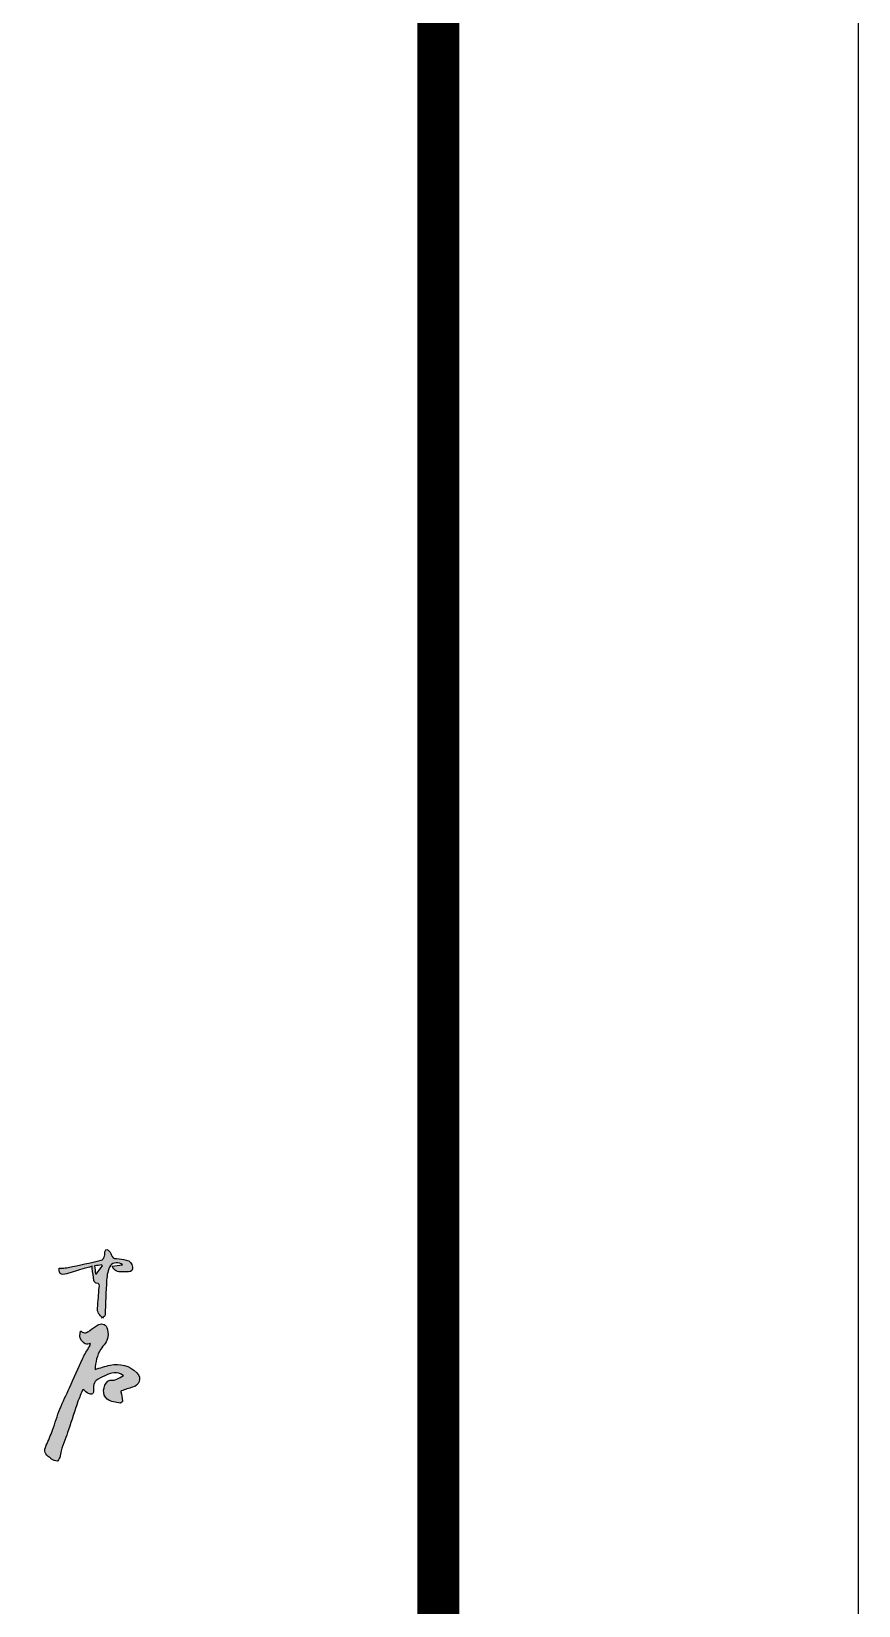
# Model space of a CAD drawing. Extents: x -266287 to 275962, y -324567 to 363765.
# Drawn here: x -138434 to -136465, y 208309 to 212055 of the extents above; entities that cross this region are included whole.
import ezdxf

# ---------------------------------------------------------------- set-up
doc = ezdxf.new("R2010")
doc.units = 0
doc.header["$LTSCALE"] = 1000
doc.layers.get('0').update_dxf_attribs({"linetype": 'CONTINUOUS'})
doc.layers.add('PUB_TITLE', color=4, linetype='CONTINUOUS')

msp = doc.modelspace()

# ---------------------------------------------------------------- hatches: boundary and pattern name
h = msp.add_hatch(color=256)
edge = h.paths.add_edge_path()
edge.add_spline(control_points=[(-138208.19809, 209131.29186), (-138215.75577, 209132.90675), (-138223.50723, 209134.78002), (-138231.12951, 209134.6293)], knot_values=[18, 18, 18, 18, 19, 19, 19, 19], degree=3, periodic=0)
edge.add_spline(control_points=[(-138231.12951, 209134.6293), (-138238.73025, 209134.47857), (-138241.96003, 209136.91167), (-138243.7687, 209144.14637)], knot_values=[17, 17, 17, 17, 18, 18, 18, 18], degree=3, periodic=0)
edge.add_spline(control_points=[(-138243.7687, 209144.14637), (-138244.7807, 209148.06517), (-138248.24733, 209151.76865), (-138251.49864, 209154.48166)], knot_values=[16, 16, 16, 16, 17, 17, 17, 17], degree=3, periodic=0)
edge.add_spline(control_points=[(-138251.49864, 209154.48166), (-138255.50356, 209157.79756), (-138258.3027, 209155.94582), (-138258.86253, 209150.77818)], knot_values=[15, 15, 15, 15, 16, 16, 16, 16], degree=3, periodic=0)
edge.add_spline(control_points=[(-138258.86253, 209150.77818), (-138259.3147, 209146.10577), (-138259.65921, 209141.28264), (-138261.23103, 209136.95474)], knot_values=[14, 14, 14, 14, 15, 15, 15, 15], degree=3, periodic=0)
edge.add_spline(control_points=[(-138261.23103, 209136.95474), (-138262.13537, 209134.41398), (-138265.10676, 209131.48565), (-138267.64752, 209130.88275)], knot_values=[13, 13, 13, 13, 14, 14, 14, 14], degree=3, periodic=0)
edge.add_spline(control_points=[(-138267.64752, 209130.88275), (-138293.76565, 209124.76771), (-138319.99144, 209119.04024), (-138346.23876, 209113.3989)], knot_values=[12, 12, 12, 12, 13, 13, 13, 13], degree=3, periodic=0)
edge.add_spline(control_points=[(-138346.23876, 209113.3989), (-138351.01883, 209112.40843), (-138355.99269, 209112.25771), (-138360.90195, 209111.8486)], knot_values=[11, 11, 11, 11, 12, 12, 12, 12], degree=3, periodic=0)
edge.add_spline(control_points=[(-138360.90195, 209111.8486), (-138363.22739, 209111.63328), (-138365.57436, 209111.76248), (-138367.92133, 209111.76248)], knot_values=[10, 10, 10, 10, 11, 11, 11, 11], degree=3, periodic=0)
edge.add_spline(control_points=[(-138367.92133, 209111.76248), (-138367.79214, 209108.85568), (-138368.3089, 209105.73356), (-138367.4261, 209103.10667)], knot_values=[9, 9, 9, 9, 10, 10, 10, 10], degree=3, periodic=0)
edge.add_spline(control_points=[(-138367.4261, 209103.10667), (-138365.38057, 209096.99163), (-138360.36365, 209095.78584), (-138354.80844, 209097.35767)], knot_values=[8, 8, 8, 8, 9, 9, 9, 9], degree=3, periodic=0)
edge.add_spline(control_points=[(-138354.80844, 209097.35767), (-138341.22184, 209101.21187), (-138327.72137, 209105.34598), (-138314.17784, 209109.35091)], knot_values=[7, 7, 7, 7, 8, 8, 8, 8], degree=3, periodic=0)
edge.add_spline(control_points=[(-138314.17784, 209109.35091), (-138306.21106, 209111.69788), (-138298.24427, 209114.02332), (-138289.7392, 209116.52101)], knot_values=[6, 6, 6, 6, 7, 7, 7, 7], degree=3, periodic=0)
edge.add_spline(control_points=[(-138289.7392, 209116.52101), (-138289.39469, 209113.78647), (-138289.28703, 209112.68834), (-138289.11477, 209111.54716)], knot_values=[5, 5, 5, 5, 6, 6, 6, 6], degree=3, periodic=0)
edge.add_spline(control_points=[(-138289.11477, 209111.54716), (-138287.84439, 209101.81476), (-138286.85393, 209091.97471), (-138285.04525, 209082.32844)], knot_values=[4, 4, 4, 4, 5, 5, 5, 5], degree=3, periodic=0)
edge.add_spline(control_points=[(-138285.04525, 209082.32844), (-138284.59308, 209079.85228), (-138281.32024, 209075.89042), (-138279.64076, 209076.06267)], knot_values=[3, 3, 3, 3, 4, 4, 4, 4], degree=3, periodic=0)
edge.add_spline(control_points=[(-138279.64076, 209076.06267), (-138270.85577, 209076.83782), (-138272.12614, 209071.49792), (-138272.62138, 209066.15802)], knot_values=[2, 2, 2, 2, 3, 3, 3, 3], degree=3, periodic=0)
edge.add_spline(control_points=[(-138272.62138, 209066.15802), (-138274.02095, 209049.75076), (-138274.94682, 209033.30043), (-138276.90621, 209016.97929)], knot_values=[1, 1, 1, 1, 2, 2, 2, 2], degree=3, periodic=0)
edge.add_spline(control_points=[(-138276.90621, 209016.97929), (-138278.112, 209006.85932), (-138271.84623, 209001.15338), (-138264.69766, 208993.01434)], knot_values=[0, 0, 0, 0, 1, 1, 1, 1], degree=3, periodic=0)
edge.add_spline(control_points=[(-138264.69766, 208993.01434), (-138262.41528, 208995.70582), (-138258.92712, 208997.90207), (-138258.79793, 209000.27057)], knot_values=[27, 27, 27, 27, 28, 28, 28, 28], degree=3, periodic=0)
edge.add_spline(control_points=[(-138258.79793, 209000.27057), (-138257.31223, 209027.96053), (-138256.90313, 209055.73661), (-138254.9222, 209083.4481)], knot_values=[26, 26, 26, 26, 27, 27, 27, 27], degree=3, periodic=0)
edge.add_spline(control_points=[(-138254.9222, 209083.4481), (-138254.08246, 209095.39827), (-138252.23072, 209107.60683), (-138245.57738, 209118.35122)], knot_values=[25, 25, 25, 25, 26, 26, 26, 26], degree=3, periodic=0)
edge.add_spline(control_points=[(-138245.57738, 209118.35122), (-138241.01263, 209125.75818), (-138224.71302, 209127.60991), (-138217.28453, 209120.1599)], knot_values=[24, 24, 24, 24, 25, 25, 25, 25], degree=3, periodic=0)
edge.add_spline(control_points=[(-138217.28453, 209120.1599), (-138225.9188, 209119.0833), (-138233.77793, 209118.07131), (-138241.8093, 209117.05931)], knot_values=[23, 23, 23, 23, 24, 24, 24, 24], degree=3, periodic=0)
edge.add_spline(control_points=[(-138241.8093, 209117.05931), (-138236.92158, 209106.035), (-138228.97632, 209102.07314), (-138218.08121, 209102.95595)], knot_values=[22, 22, 22, 22, 23, 23, 23, 23], degree=3, periodic=0)
edge.add_spline(control_points=[(-138218.08121, 209102.95595), (-138212.9351, 209103.36505), (-138207.72439, 209103.02055), (-138202.55675, 209103.02055)], knot_values=[21, 21, 21, 21, 22, 22, 22, 22], degree=3, periodic=0)
edge.add_spline(control_points=[(-138202.55675, 209103.02055), (-138196.0326, 209102.97748), (-138191.81236, 209108.059), (-138193.03967, 209114.58315)], knot_values=[20, 20, 20, 20, 21, 21, 21, 21], degree=3, periodic=0)
edge.add_spline(control_points=[(-138193.03967, 209114.58315), (-138194.67609, 209123.23895), (-138199.43463, 209129.35399), (-138208.19809, 209131.29186)], knot_values=[19, 19, 19, 19, 20, 20, 20, 20], degree=3, periodic=0)
edge = h.paths.add_edge_path(flags=16)
edge.add_spline(control_points=[(-138266.78625, 209119.64313), (-138266.22642, 209118.95411), (-138265.66659, 209118.28662), (-138265.12829, 209117.61914)], knot_values=[3, 3, 3, 3, 4, 4, 4, 4], degree=3, periodic=0)
edge.add_spline(control_points=[(-138265.12829, 209117.61914), (-138269.82224, 209111.11652), (-138274.53771, 209104.6139), (-138279.25319, 209098.13282)], knot_values=[2, 2, 2, 2, 3, 3, 3, 3], degree=3, periodic=0)
edge.add_spline(control_points=[(-138279.25319, 209098.13282), (-138280.0068, 209098.3266), (-138280.76042, 209098.54192), (-138281.51403, 209098.75724)], knot_values=[1, 1, 1, 1, 2, 2, 2, 2], degree=3, periodic=0)
edge.add_spline(control_points=[(-138281.51403, 209098.75724), (-138282.15999, 209104.80769), (-138282.80594, 209110.85814), (-138283.51649, 209117.64067)], knot_values=[0, 0, 0, 0, 1, 1, 1, 1], degree=3, periodic=0)
edge.add_spline(control_points=[(-138283.51649, 209117.64067), (-138277.5737, 209118.32969), (-138272.19074, 209118.97564), (-138266.78625, 209119.64313)], knot_values=[4, 4, 4, 4, 5, 5, 5, 5], degree=3, periodic=0)
edge = h.paths.add_edge_path()
edge.add_spline(control_points=[(-138282.56909, 208871.03643), (-138281.53556, 208888.21884), (-138278.21966, 208904.53998), (-138268.81024, 208919.05245)], knot_values=[8, 8, 8, 8, 9, 9, 9, 9], degree=3, periodic=0)
edge.add_spline(control_points=[(-138268.81024, 208919.05245), (-138262.6306, 208928.61259), (-138252.89821, 208936.42865), (-138251.90774, 208948.50801)], knot_values=[7, 7, 7, 7, 8, 8, 8, 8], degree=3, periodic=0)
edge.add_spline(control_points=[(-138251.90774, 208948.50801), (-138251.30485, 208955.91497), (-138251.71395, 208964.1832), (-138254.49156, 208970.90113)], knot_values=[6, 6, 6, 6, 7, 7, 7, 7], degree=3, periodic=0)
edge.add_spline(control_points=[(-138254.49156, 208970.90113), (-138258.21657, 208979.72919), (-138268.63799, 208981.45174), (-138276.66936, 208976.17644)], knot_values=[5, 5, 5, 5, 6, 6, 6, 6], degree=3, periodic=0)
edge.add_spline(control_points=[(-138276.66936, 208976.17644), (-138282.93513, 208972.02079), (-138289.09324, 208967.62829), (-138295.18675, 208963.21426)], knot_values=[4, 4, 4, 4, 5, 5, 5, 5], degree=3, periodic=0)
edge.add_spline(control_points=[(-138295.18675, 208963.21426), (-138301.79703, 208958.45573), (-138308.40731, 208954.9891), (-138315.79273, 208961.77163)], knot_values=[3, 3, 3, 3, 4, 4, 4, 4], degree=3, periodic=0)
edge.add_spline(control_points=[(-138315.79273, 208961.77163), (-138316.00805, 208961.98695), (-138316.67554, 208961.72857), (-138317.17077, 208961.6855)], knot_values=[2, 2, 2, 2, 3, 3, 3, 3], degree=3, periodic=0)
edge.add_spline(control_points=[(-138317.17077, 208961.6855), (-138318.29042, 208954.27855), (-138320.72352, 208947.58214), (-138314.69461, 208939.9814)], knot_values=[1, 1, 1, 1, 2, 2, 2, 2], degree=3, periodic=0)
edge.add_spline(control_points=[(-138314.69461, 208939.9814), (-138308.96713, 208932.78976), (-138303.69183, 208928.87097), (-138292.9905, 208932.53138)], knot_values=[0, 0, 0, 0, 1, 1, 1, 1], degree=3, periodic=0)
edge.add_spline(control_points=[(-138292.9905, 208932.53138), (-138294.41161, 208928.80637), (-138294.84224, 208926.97617), (-138295.74658, 208925.42587)], knot_values=[40, 40, 40, 40, 41, 41, 41, 41], degree=3, periodic=0)
edge.add_spline(control_points=[(-138295.74658, 208925.42587), (-138301.10801, 208916.14565), (-138307.30918, 208907.25299), (-138311.83087, 208897.60673)], knot_values=[39, 39, 39, 39, 40, 40, 40, 40], degree=3, periodic=0)
edge.add_spline(control_points=[(-138311.83087, 208897.60673), (-138322.72598, 208874.43846), (-138332.73829, 208850.83956), (-138343.24583, 208827.4775)], knot_values=[38, 38, 38, 38, 39, 39, 39, 39], degree=3, periodic=0)
edge.add_spline(control_points=[(-138343.24583, 208827.4775), (-138350.84658, 208810.53194), (-138359.28706, 208793.95242), (-138366.19878, 208776.72694)], knot_values=[37, 37, 37, 37, 38, 38, 38, 38], degree=3, periodic=0)
edge.add_spline(control_points=[(-138366.19878, 208776.72694), (-138372.80906, 208760.16895), (-138377.5676, 208742.85734), (-138383.74724, 208726.1271)], knot_values=[36, 36, 36, 36, 37, 37, 37, 37], degree=3, periodic=0)
edge.add_spline(control_points=[(-138383.74724, 208726.1271), (-138388.20433, 208714.04773), (-138393.58729, 208702.33441), (-138398.66881, 208690.51342)], knot_values=[35, 35, 35, 35, 36, 36, 36, 36], degree=3, periodic=0)
edge.add_spline(control_points=[(-138398.66881, 208690.51342), (-138404.99917, 208675.78564), (-138402.97518, 208669.1969), (-138389.45318, 208660.79948)], knot_values=[34, 34, 34, 34, 35, 35, 35, 35], degree=3, periodic=0)
edge.add_spline(control_points=[(-138389.45318, 208660.79948), (-138388.13974, 208660.0028), (-138387.49378, 208658.02187), (-138386.15881, 208657.44051)], knot_values=[33, 33, 33, 33, 34, 34, 34, 34], degree=3, periodic=0)
edge.add_spline(control_points=[(-138386.15881, 208657.44051), (-138381.8309, 208655.50264), (-138377.28768, 208652.7035), (-138372.87366, 208652.7681)], knot_values=[32, 32, 32, 32, 33, 33, 33, 33], degree=3, periodic=0)
edge.add_spline(control_points=[(-138372.87366, 208652.7681), (-138370.61281, 208652.83269), (-138367.57682, 208658.02187), (-138366.43563, 208661.40237)], knot_values=[31, 31, 31, 31, 32, 32, 32, 32], degree=3, periodic=0)
edge.add_spline(control_points=[(-138366.43563, 208661.40237), (-138364.73462, 208666.41929), (-138365.0576, 208672.16829), (-138363.37811, 208677.16368)], knot_values=[30, 30, 30, 30, 31, 31, 31, 31], degree=3, periodic=0)
edge.add_spline(control_points=[(-138363.37811, 208677.16368), (-138357.6937, 208694.04465), (-138351.27721, 208710.66723), (-138345.57127, 208727.50514)], knot_values=[29, 29, 29, 29, 30, 30, 30, 30], degree=3, periodic=0)
edge.add_spline(control_points=[(-138345.57127, 208727.50514), (-138337.92747, 208750.00592), (-138330.95115, 208772.72202), (-138323.19969, 208795.17973)], knot_values=[28, 28, 28, 28, 29, 29, 29, 29], degree=3, periodic=0)
edge.add_spline(control_points=[(-138323.19969, 208795.17973), (-138319.94838, 208804.58915), (-138315.49128, 208813.58946), (-138311.31411, 208823.40798)], knot_values=[27, 27, 27, 27, 28, 28, 28, 28], degree=3, periodic=0)
edge.add_spline(control_points=[(-138311.31411, 208823.40798), (-138306.23259, 208819.57531), (-138302.31379, 208815.95796), (-138297.74904, 208813.46027)], knot_values=[26, 26, 26, 26, 27, 27, 27, 27], degree=3, periodic=0)
edge.add_spline(control_points=[(-138297.74904, 208813.46027), (-138295.31594, 208812.1253), (-138291.59093, 208811.95304), (-138288.87792, 208812.72819)], knot_values=[25, 25, 25, 25, 26, 26, 26, 26], degree=3, periodic=0)
edge.add_spline(control_points=[(-138288.87792, 208812.72819), (-138287.43529, 208813.15882), (-138286.3587, 208816.66851), (-138286.14338, 208818.8863)], knot_values=[24, 24, 24, 24, 25, 25, 25, 25], degree=3, periodic=0)
edge.add_spline(control_points=[(-138286.14338, 208818.8863), (-138285.7558, 208822.84815), (-138287.00465, 208827.08993), (-138286.05725, 208830.81494)], knot_values=[23, 23, 23, 23, 24, 24, 24, 24], degree=3, periodic=0)
edge.add_spline(control_points=[(-138286.05725, 208830.81494), (-138284.82993, 208835.83186), (-138283.4519, 208842.57133), (-138279.81301, 208844.8537)], knot_values=[22, 22, 22, 22, 23, 23, 23, 23], degree=3, periodic=0)
edge.add_spline(control_points=[(-138279.81301, 208844.8537), (-138266.70012, 208853.1004), (-138252.91974, 208860.57195), (-138237.13689, 208862.72514)], knot_values=[21, 21, 21, 21, 22, 22, 22, 22], degree=3, periodic=0)
edge.add_spline(control_points=[(-138237.13689, 208862.72514), (-138229.2993, 208863.80173), (-138221.80622, 208862.7036), (-138215.00216, 208855.74882)], knot_values=[20, 20, 20, 20, 21, 21, 21, 21], degree=3, periodic=0)
edge.add_spline(control_points=[(-138215.00216, 208855.74882), (-138225.29438, 208851.44245), (-138233.26116, 208843.9063), (-138244.84529, 208845.11208)], knot_values=[19, 19, 19, 19, 20, 20, 20, 20], degree=3, periodic=0)
edge.add_spline(control_points=[(-138244.84529, 208845.11208), (-138247.1492, 208845.37047), (-138250.22826, 208844.25081), (-138252.0154, 208842.67899)], knot_values=[18, 18, 18, 18, 19, 19, 19, 19], degree=3, periodic=0)
edge.add_spline(control_points=[(-138252.0154, 208842.67899), (-138263.83638, 208832.23604), (-138266.74318, 208810.85492), (-138253.58722, 208800.30431)], knot_values=[17, 17, 17, 17, 18, 18, 18, 18], degree=3, periodic=0)
edge.add_spline(control_points=[(-138253.58722, 208800.30431), (-138244.35006, 208792.87582), (-138232.87359, 208793.47872), (-138222.27992, 208791.06715)], knot_values=[16, 16, 16, 16, 17, 17, 17, 17], degree=3, periodic=0)
edge.add_spline(control_points=[(-138222.27992, 208791.06715), (-138220.88035, 208790.72264), (-138216.74623, 208794.79216), (-138216.91849, 208796.49317)], knot_values=[15, 15, 15, 15, 16, 16, 16, 16], degree=3, periodic=0)
edge.add_spline(control_points=[(-138216.91849, 208796.49317), (-138217.65057, 208803.59868), (-138219.56691, 208810.61807), (-138221.0526, 208817.68051)], knot_values=[14, 14, 14, 14, 15, 15, 15, 15], degree=3, periodic=0)
edge.add_spline(control_points=[(-138221.0526, 208817.68051), (-138222.15073, 208818.32647), (-138221.16026, 208819.44612), (-138219.91142, 208819.85523)], knot_values=[13, 13, 13, 13, 14, 14, 14, 14], degree=3, periodic=0)
edge.add_spline(control_points=[(-138219.91142, 208819.85523), (-138211.01876, 208822.86969), (-138202.23377, 208826.33631), (-138193.1258, 208828.55409)], knot_values=[12, 12, 12, 12, 13, 13, 13, 13], degree=3, periodic=0)
edge.add_spline(control_points=[(-138193.1258, 208828.55409), (-138178.46261, 208832.19298), (-138169.65609, 208849.6553), (-138183.15655, 208862.85433)], knot_values=[11, 11, 11, 11, 12, 12, 12, 12], degree=3, periodic=0)
edge.add_spline(control_points=[(-138183.15655, 208862.85433), (-138201.17871, 208880.46738), (-138222.62443, 208885.85034), (-138246.71857, 208881.0272)], knot_values=[10, 10, 10, 10, 11, 11, 11, 11], degree=3, periodic=0)
edge.add_spline(control_points=[(-138246.71857, 208881.0272), (-138258.56108, 208878.6587), (-138270.08062, 208874.56765), (-138282.56909, 208871.03643)], knot_values=[9, 9, 9, 9, 10, 10, 10, 10], degree=3, periodic=0)

# ---------------------------------------------------------------- linework, layer by layer
for points in [[(-138261.23103, 209136.95474), (-138259.65921, 209141.28264), (-138259.3147, 209146.10577), (-138258.86253, 209150.77818)], [(-138258.86253, 209150.77818), (-138258.3027, 209155.94582), (-138255.50356, 209157.79756), (-138251.49864, 209154.48166)], [(-138251.49864, 209154.48166), (-138248.24733, 209151.76865), (-138244.7807, 209148.06517), (-138243.7687, 209144.14637)], [(-138243.7687, 209144.14637), (-138241.96003, 209136.91167), (-138238.73025, 209134.47857), (-138231.12951, 209134.6293)], [(-138367.4261, 209103.10667), (-138368.3089, 209105.73356), (-138367.79214, 209108.85568), (-138367.92133, 209111.76248)], [(-138367.92133, 209111.76248), (-138365.57436, 209111.76248), (-138363.22739, 209111.63328), (-138360.90195, 209111.8486)], [(-138354.80844, 209097.35767), (-138360.36365, 209095.78584), (-138365.38057, 209096.99163), (-138367.4261, 209103.10667)], [(-138360.90195, 209111.8486), (-138355.99269, 209112.25771), (-138351.01883, 209112.40843), (-138346.23876, 209113.3989)], [(-138314.17784, 209109.35091), (-138327.72137, 209105.34598), (-138341.22184, 209101.21187), (-138354.80844, 209097.35767)], [(-138346.23876, 209113.3989), (-138319.99144, 209119.04024), (-138293.76565, 209124.76771), (-138267.64752, 209130.88275)], [(-138289.7392, 209116.52101), (-138298.24427, 209114.02332), (-138306.21106, 209111.69788), (-138314.17784, 209109.35091)], [(-138289.11477, 209111.54716), (-138289.28703, 209112.68834), (-138289.39469, 209113.78647), (-138289.7392, 209116.52101)], [(-138285.04525, 209082.32844), (-138286.85393, 209091.97471), (-138287.84439, 209101.81476), (-138289.11477, 209111.54716)], [(-138266.78625, 209119.64313), (-138272.19074, 209118.97564), (-138277.5737, 209118.32969), (-138283.51649, 209117.64067)], [(-138283.51649, 209117.64067), (-138282.80594, 209110.85814), (-138282.15999, 209104.80769), (-138281.51403, 209098.75724)], [(-138279.25319, 209098.13282), (-138274.53771, 209104.6139), (-138269.82224, 209111.11652), (-138265.12829, 209117.61914)], [(-138267.64752, 209130.88275), (-138265.10676, 209131.48565), (-138262.13537, 209134.41398), (-138261.23103, 209136.95474)], [(-138265.12829, 209117.61914), (-138265.66659, 209118.28662), (-138266.22642, 209118.95411), (-138266.78625, 209119.64313)], [(-138245.57738, 209118.35122), (-138252.23072, 209107.60683), (-138254.08246, 209095.39827), (-138254.9222, 209083.4481)], [(-138217.28453, 209120.1599), (-138224.71302, 209127.60991), (-138241.01263, 209125.75818), (-138245.57738, 209118.35122)], [(-138241.8093, 209117.05931), (-138233.77793, 209118.07131), (-138225.9188, 209119.0833), (-138217.28453, 209120.1599)], [(-138218.08121, 209102.95595), (-138228.97632, 209102.07314), (-138236.92158, 209106.035), (-138241.8093, 209117.05931)], [(-138231.12951, 209134.6293), (-138223.50723, 209134.78002), (-138215.75577, 209132.90675), (-138208.19809, 209131.29186)], [(-138202.55675, 209103.02055), (-138207.72439, 209103.02055), (-138212.9351, 209103.36505), (-138218.08121, 209102.95595)], [(-138208.19809, 209131.29186), (-138199.43463, 209129.35399), (-138194.67609, 209123.23895), (-138193.03967, 209114.58315)], [(-138193.03967, 209114.58315), (-138191.81236, 209108.059), (-138196.0326, 209102.97748), (-138202.55675, 209103.02055)], [(-138279.64076, 209076.06267), (-138281.32024, 209075.89042), (-138284.59308, 209079.85228), (-138285.04525, 209082.32844)], [(-138281.51403, 209098.75724), (-138280.76042, 209098.54192), (-138280.0068, 209098.3266), (-138279.25319, 209098.13282)], [(-138272.62138, 209066.15802), (-138272.12614, 209071.49792), (-138270.85577, 209076.83782), (-138279.64076, 209076.06267)], [(-138276.90621, 209016.97929), (-138274.94682, 209033.30043), (-138274.02095, 209049.75076), (-138272.62138, 209066.15802)], [(-138254.9222, 209083.4481), (-138256.90313, 209055.73661), (-138257.31223, 209027.96053), (-138258.79793, 209000.27057)], [(-138264.69766, 208993.01434), (-138271.84623, 209001.15338), (-138278.112, 209006.85932), (-138276.90621, 209016.97929)], [(-138258.79793, 209000.27057), (-138258.92712, 208997.90207), (-138262.41528, 208995.70582), (-138264.69766, 208993.01434)], [(-138314.69461, 208939.9814), (-138320.72352, 208947.58214), (-138318.29042, 208954.27855), (-138317.17077, 208961.6855)], [(-138317.17077, 208961.6855), (-138316.67554, 208961.72857), (-138316.00805, 208961.98695), (-138315.79273, 208961.77163)], [(-138315.79273, 208961.77163), (-138308.40731, 208954.9891), (-138301.79703, 208958.45573), (-138295.18675, 208963.21426)], [(-138295.18675, 208963.21426), (-138289.09324, 208967.62829), (-138282.93513, 208972.02079), (-138276.66936, 208976.17644)], [(-138276.66936, 208976.17644), (-138268.63799, 208981.45174), (-138258.21657, 208979.72919), (-138254.49156, 208970.90113)], [(-138254.49156, 208970.90113), (-138251.71395, 208964.1832), (-138251.30485, 208955.91497), (-138251.90774, 208948.50801)], [(-138292.9905, 208932.53138), (-138303.69183, 208928.87097), (-138308.96713, 208932.78976), (-138314.69461, 208939.9814)], [(-138311.83087, 208897.60673), (-138307.30918, 208907.25299), (-138301.10801, 208916.14565), (-138295.74658, 208925.42587)], [(-138295.74658, 208925.42587), (-138294.84224, 208926.97617), (-138294.41161, 208928.80637), (-138292.9905, 208932.53138)], [(-138268.81024, 208919.05245), (-138278.21966, 208904.53998), (-138281.53556, 208888.21884), (-138282.56909, 208871.03643)], [(-138251.90774, 208948.50801), (-138252.89821, 208936.42865), (-138262.6306, 208928.61259), (-138268.81024, 208919.05245)], [(-138343.24583, 208827.4775), (-138332.73829, 208850.83956), (-138322.72598, 208874.43846), (-138311.83087, 208897.60673)], [(-138282.56909, 208871.03643), (-138270.08062, 208874.56765), (-138258.56108, 208878.6587), (-138246.71857, 208881.0272)], [(-138246.71857, 208881.0272), (-138222.62443, 208885.85034), (-138201.17871, 208880.46738), (-138183.15655, 208862.85433)], [(-138279.81301, 208844.8537), (-138283.4519, 208842.57133), (-138284.82993, 208835.83186), (-138286.05725, 208830.81494)], [(-138237.13689, 208862.72514), (-138252.91974, 208860.57195), (-138266.70012, 208853.1004), (-138279.81301, 208844.8537)], [(-138253.58722, 208800.30431), (-138266.74318, 208810.85492), (-138263.83638, 208832.23604), (-138252.0154, 208842.67899)], [(-138252.0154, 208842.67899), (-138250.22826, 208844.25081), (-138247.1492, 208845.37047), (-138244.84529, 208845.11208)], [(-138244.84529, 208845.11208), (-138233.26116, 208843.9063), (-138225.29438, 208851.44245), (-138215.00216, 208855.74882)], [(-138215.00216, 208855.74882), (-138221.80622, 208862.7036), (-138229.2993, 208863.80173), (-138237.13689, 208862.72514)], [(-138183.15655, 208862.85433), (-138169.65609, 208849.6553), (-138178.46261, 208832.19298), (-138193.1258, 208828.55409)], [(-138366.19878, 208776.72694), (-138359.28706, 208793.95242), (-138350.84658, 208810.53194), (-138343.24583, 208827.4775)], [(-138311.31411, 208823.40798), (-138315.49128, 208813.58946), (-138319.94838, 208804.58915), (-138323.19969, 208795.17973)], [(-138297.74904, 208813.46027), (-138302.31379, 208815.95796), (-138306.23259, 208819.57531), (-138311.31411, 208823.40798)], [(-138288.87792, 208812.72819), (-138291.59093, 208811.95304), (-138295.31594, 208812.1253), (-138297.74904, 208813.46027)], [(-138286.14338, 208818.8863), (-138286.3587, 208816.66851), (-138287.43529, 208813.15882), (-138288.87792, 208812.72819)], [(-138286.05725, 208830.81494), (-138287.00465, 208827.08993), (-138285.7558, 208822.84815), (-138286.14338, 208818.8863)], [(-138219.91142, 208819.85523), (-138221.16026, 208819.44612), (-138222.15073, 208818.32647), (-138221.0526, 208817.68051)], [(-138221.0526, 208817.68051), (-138219.56691, 208810.61807), (-138217.65057, 208803.59868), (-138216.91849, 208796.49317)], [(-138193.1258, 208828.55409), (-138202.23377, 208826.33631), (-138211.01876, 208822.86969), (-138219.91142, 208819.85523)], [(-138383.74724, 208726.1271), (-138377.5676, 208742.85734), (-138372.80906, 208760.16895), (-138366.19878, 208776.72694)], [(-138323.19969, 208795.17973), (-138330.95115, 208772.72202), (-138337.92747, 208750.00592), (-138345.57127, 208727.50514)], [(-138222.27992, 208791.06715), (-138232.87359, 208793.47872), (-138244.35006, 208792.87582), (-138253.58722, 208800.30431)], [(-138216.91849, 208796.49317), (-138216.74623, 208794.79216), (-138220.88035, 208790.72264), (-138222.27992, 208791.06715)], [(-138345.57127, 208727.50514), (-138351.27721, 208710.66723), (-138357.6937, 208694.04465), (-138363.37811, 208677.16368)], [(-138389.45318, 208660.79948), (-138402.97518, 208669.1969), (-138404.99917, 208675.78564), (-138398.66881, 208690.51342)], [(-138398.66881, 208690.51342), (-138393.58729, 208702.33441), (-138388.20433, 208714.04773), (-138383.74724, 208726.1271)], [(-138386.15881, 208657.44051), (-138387.49378, 208658.02187), (-138388.13974, 208660.0028), (-138389.45318, 208660.79948)], [(-138372.87366, 208652.7681), (-138377.28768, 208652.7035), (-138381.8309, 208655.50264), (-138386.15881, 208657.44051)], [(-138366.43563, 208661.40237), (-138367.57682, 208658.02187), (-138370.61281, 208652.83269), (-138372.87366, 208652.7681)], [(-138363.37811, 208677.16368), (-138365.0576, 208672.16829), (-138364.73462, 208666.41929), (-138366.43563, 208661.40237)]]:
    msp.add_open_spline(points, degree=3)
at = {"layer": 'PUB_TITLE', "color": 7}
msp.add_lwpolyline([(-195865.20461, 172406.19076), (-136465.20461, 172406.19076), (-136465.20461, 214406.19076), (-195865.20461, 214406.19076)], close=True, dxfattribs=at)
at = {"layer": 'PUB_TITLE', "const_width": 100}
msp.add_lwpolyline([(-193365.20461, 173406.19076), (-137465.20461, 173406.19076), (-137465.20461, 213406.19076), (-193365.20461, 213406.19076)], close=True, dxfattribs=at)

doc.saveas('drawing.dxf')
